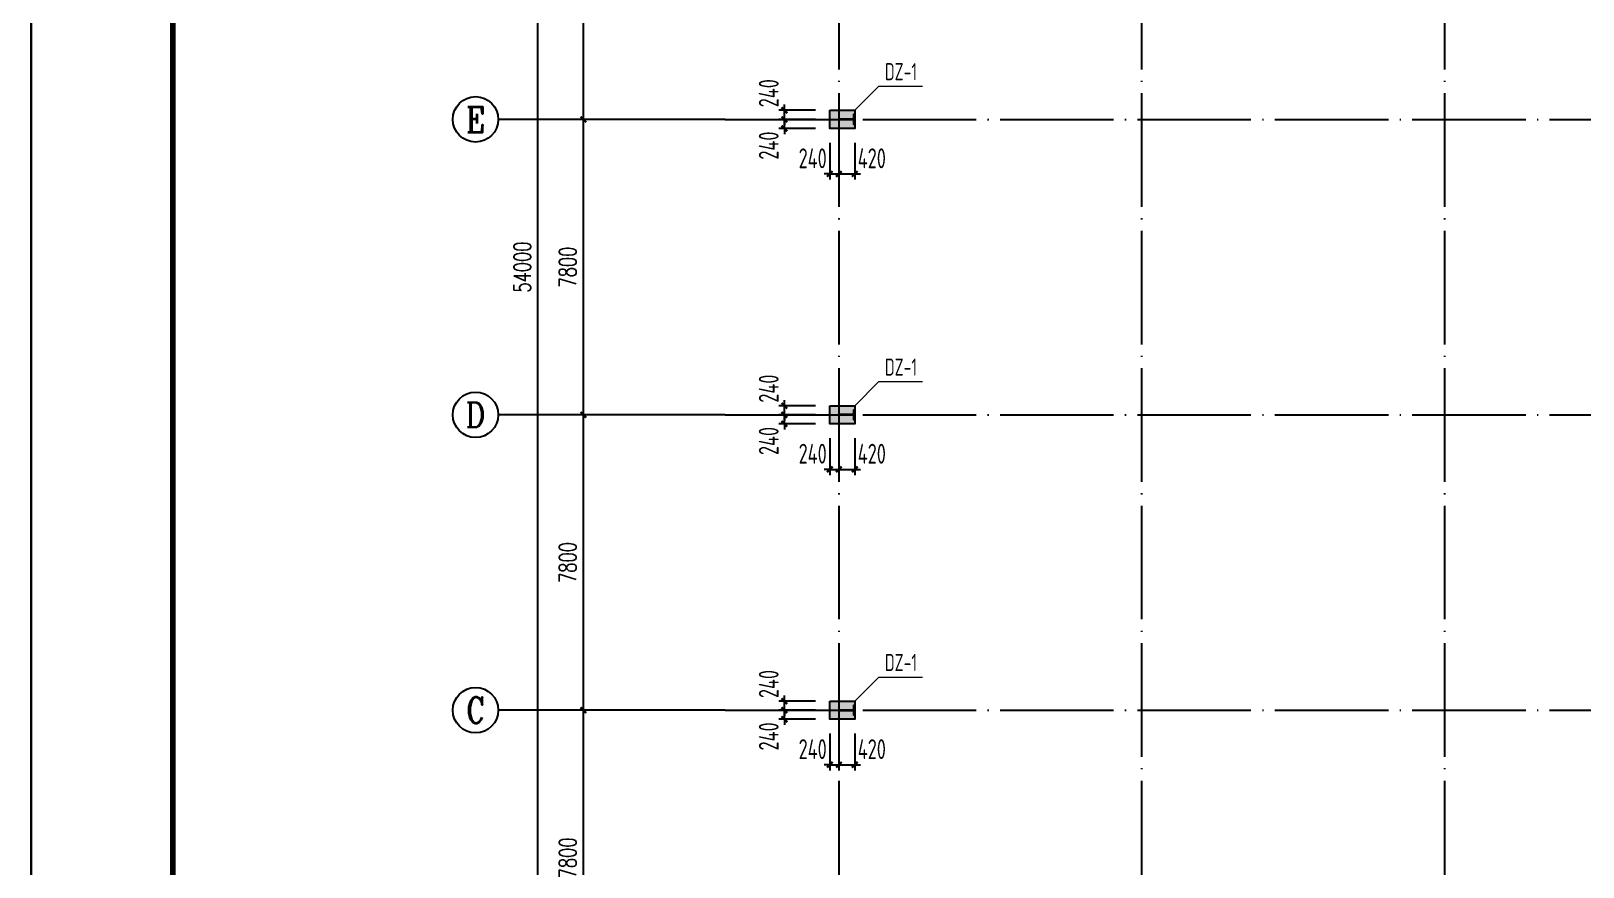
# Model space of a CAD drawing. Header units: millimetres. Extents: x 6950065 to 7140129, y 16284814 to 19754034.
# Drawn here: x 6955997 to 6997003, y 18808468 to 18830538 of the extents above; entities that cross this region are included whole.
import ezdxf
from ezdxf.enums import TextEntityAlignment as Align

# ---------------------------------------------------------------- set-up
doc = ezdxf.new("R2010")
doc.units = ezdxf.units.MM
doc.header["$LTSCALE"] = 1500
doc.header["$MEASUREMENT"] = 0
doc.linetypes.add('DOTE', pattern=[2.42, 2, -0.2, 0.02, -0.2])
doc.layers.get('Defpoints').update_dxf_attribs({"color": 1})
for name, color, linetype in [('AXIS_TEXT', 7, 'Continuous'), ('COLU', 253, 'Continuous'), ('COLU_DIM', 3, 'Continuous'), ('COLU_HATCH', 251, 'Continuous'), ('COLUMN', 2, 'Continuous'), ('C型钢', 6, 'Continuous'), ('DIM_ELEV', 3, 'Continuous'), ('DOTE', 250, 'DOTE'), ('TK', 4, 'Continuous')]:
    doc.layers.add(name, color=color, linetype=linetype)
doc.layers.add('COLU_NUM', color=7, linetype='Continuous', lineweight=0)
doc.styles.add('_TCH_AXIS', font='COMPLEX', dxfattribs={"bigfont": 'GBCBIG'})
doc.styles.add('_TCH_DIM_T3', font='SIMPLEX', dxfattribs={"width": 0.705882, "bigfont": 'GBCBIG'})
doc.styles.add('COMPLEX', font='COMPLEX')
doc.styles.add('TSSD_Dimension', font='Tssdeng.shx', dxfattribs={"width": 0.7, "bigfont": 'hztxt.shx'})
doc.styles.add('TSSD_Label', font='Tssdeng.shx', dxfattribs={"width": 0.7, "bigfont": 'hztxt.shx'})
doc.dimstyles.new('_TCH_ARCH&&150', dxfattribs={"dimtxt": 446.25, "dimasz": 150, "dimexe": 375, "dimexo": 450, "dimgap": 189.375, "dimtad": 1, "dimdec": 0, "dimzin": 0, "dimdsep": 46, "dimtxsty": '_TCH_DIM_T3', "dimblk": 'ARCHTICK', "dimcen": 0.09, "dimclrt": 7, "dimazin": 2, "dimtfac": 1, "dimtdec": 0, "dimtix": 1, "dimtmove": 2, "dimatfit": 3, "dimfxl": 0, "dimtolj": 1, "dimtzin": 0, "dimarcsym": 0})
doc.dimstyles.new('TSSD_150_150', dxfattribs={"dimtxt": 525, "dimasz": 150, "dimexe": 150, "dimexo": 375, "dimgap": 150, "dimtad": 1, "dimdec": 0, "dimzin": 0, "dimdsep": 46, "dimtxsty": 'TSSD_Dimension', "dimblk": 'ARCHTICK', "dimcen": 0, "dimdle": 150, "dimclrt": 7, "dimadec": 0, "dimazin": 0, "dimtfac": 1, "dimtdec": 0, "dimtix": 1, "dimtmove": 2, "dimatfit": 3, "dimfxl": 0, "dimtolj": 1, "dimtzin": 0, "dimarcsym": 0})

# ---------------------------------------------------------------- blocks, each defined once
blk = doc.blocks.new('A$C3ACC4A1C')
at = {"layer": 'COLUMN'}
h = blk.add_hatch(color=256, dxfattribs=at)
h.paths.add_polyline_path([(125, 400), (0, 400), (0, 388), (120, 388), (120, 200), (125, 200)])
h.paths.add_polyline_path([(250, 400), (125, 400), (125, 200), (130, 200), (130, 388), (250, 388)])
h.paths.add_polyline_path([(250, 12), (130, 12), (130, 200), (125, 200), (125, 0), (250, 0)])
h.paths.add_polyline_path([(125, 200), (120, 200), (120, 12), (0, 12), (0, 0), (125, 0)])
blk.add_lwpolyline([(0, 0), (0, 12), (120, 12), (120, 388), (0, 388), (0, 400), (250, 400), (250, 388), (130, 388), (130, 12), (250, 12), (250, 0)], close=True, dxfattribs=at)
blk = doc.blocks.new('_ArchTick')
at = {"color": 0, "linetype": 'ByBlock', "const_width": 0.4}
blk.add_lwpolyline([(-0.5, -0.5), (0.5, 0.5)], dxfattribs=at)
blk = doc.blocks.new('*D631')
at = {"layer": 'COLU_DIM', "color": 0, "lineweight": -2}
for p, q in [((6977102, 18811991), (6977102, 18811016)), ((6977342, 18811991), (6977342, 18811016)), ((6977102, 18811166), (6976952, 18811166)), ((6977102, 18811166), (6977342, 18811166)), ((6977342, 18811166), (6977492, 18811166))]:
    blk.add_line(p, q, dxfattribs=at)
at = {"layer": 'Defpoints', "color": 0}
for p in [(6977102, 18812366), (6977342, 18812366), (6977342, 18811166)]:
    blk.add_point(p, dxfattribs=at)
at = {"layer": 'COLU_DIM', "color": 0, "lineweight": -2, "xscale": 150, "yscale": 150, "zscale": 150}
blk.add_blockref('_ArchTick', (6977102, 18811166), dxfattribs=at)
at = {"layer": 'COLU_DIM', "color": 0, "lineweight": -2, "xscale": 150, "yscale": 150, "zscale": 150, "rotation": 180}
blk.add_blockref('_ArchTick', (6977342, 18811166), dxfattribs=at)
at = {"layer": 'COLU_DIM', "color": 7, "insert": (6976650, 18811578), "char_height": 525, "attachment_point": 5, "style": 'TSSD_Dimension'}
blk.add_mtext('\\A1;240', dxfattribs=at)
blk = doc.blocks.new('*D632')
at = {"layer": 'COLU_DIM', "color": 0, "lineweight": -2}
for p, q in [((6976727, 18812846), (6975752, 18812846)), ((6975902, 18812846), (6975902, 18812996)), ((6975902, 18812606), (6975902, 18812846)), ((6976727, 18812606), (6975752, 18812606)), ((6975902, 18812606), (6975902, 18812456))]:
    blk.add_line(p, q, dxfattribs=at)
at = {"layer": 'Defpoints', "color": 0}
for p in [(6975902, 18812846), (6977102, 18812846), (6977102, 18812606)]:
    blk.add_point(p, dxfattribs=at)
at = {"layer": 'COLU_DIM', "color": 0, "lineweight": -2, "xscale": 150, "yscale": 150, "zscale": 150}
for p, rotation in [((6975902, 18812846), 270), ((6975902, 18812606), 90)]:
    blk.add_blockref('_ArchTick', p, dxfattribs=dict(at, rotation=rotation))
at = {"layer": 'COLU_DIM', "color": 7, "insert": (6975489, 18813297), "char_height": 525, "attachment_point": 5, "rotation": 90, "style": 'TSSD_Dimension'}
blk.add_mtext('\\A1;240', dxfattribs=at)
blk = doc.blocks.new('*D633')
at = {"layer": 'COLU_DIM', "color": 0, "lineweight": -2}
for p, q in [((6975902, 18812606), (6975902, 18812756)), ((6976727, 18812606), (6975752, 18812606)), ((6976727, 18812366), (6975752, 18812366)), ((6975902, 18812366), (6975902, 18812606)), ((6975902, 18812366), (6975902, 18812216))]:
    blk.add_line(p, q, dxfattribs=at)
at = {"layer": 'Defpoints', "color": 0}
for p in [(6975902, 18812606), (6977102, 18812606), (6977102, 18812366)]:
    blk.add_point(p, dxfattribs=at)
at = {"layer": 'COLU_DIM', "color": 0, "lineweight": -2, "xscale": 150, "yscale": 150, "zscale": 150}
for p, rotation in [((6975902, 18812606), 270), ((6975902, 18812366), 90)]:
    blk.add_blockref('_ArchTick', p, dxfattribs=dict(at, rotation=rotation))
at = {"layer": 'COLU_DIM', "color": 7, "insert": (6975489, 18811914), "char_height": 525, "attachment_point": 5, "rotation": 90, "style": 'TSSD_Dimension'}
blk.add_mtext('\\A1;240', dxfattribs=at)
blk = doc.blocks.new('*D634')
at = {"layer": 'COLU_DIM', "color": 0, "lineweight": -2}
for p, q in [((6977342, 18811991), (6977342, 18811016)), ((6977762, 18811991), (6977762, 18811016)), ((6977192, 18811166), (6977912, 18811166))]:
    blk.add_line(p, q, dxfattribs=at)
at = {"layer": 'Defpoints', "color": 0}
for p in [(6977342, 18812366), (6977762, 18812366), (6977762, 18811166)]:
    blk.add_point(p, dxfattribs=at)
at = {"layer": 'COLU_DIM', "color": 0, "lineweight": -2, "xscale": 150, "yscale": 150, "zscale": 150, "rotation": 180}
blk.add_blockref('_ArchTick', (6977342, 18811166), dxfattribs=at)
at = {"layer": 'COLU_DIM', "color": 0, "lineweight": -2, "xscale": 150, "yscale": 150, "zscale": 150}
blk.add_blockref('_ArchTick', (6977762, 18811166), dxfattribs=at)
at = {"layer": 'COLU_DIM', "color": 7, "insert": (6978213, 18811578), "char_height": 525, "attachment_point": 5, "style": 'TSSD_Dimension'}
blk.add_mtext('\\A1;420', dxfattribs=at)
blk = doc.blocks.new('*D647')
at = {"layer": 'COLU_DIM', "color": 0, "lineweight": -2}
for p, q in [((6977102, 18819791), (6977102, 18818816)), ((6977342, 18819791), (6977342, 18818816)), ((6977102, 18818966), (6976952, 18818966)), ((6977102, 18818966), (6977342, 18818966)), ((6977342, 18818966), (6977492, 18818966))]:
    blk.add_line(p, q, dxfattribs=at)
at = {"layer": 'Defpoints', "color": 0}
for p in [(6977102, 18820166), (6977342, 18820166), (6977342, 18818966)]:
    blk.add_point(p, dxfattribs=at)
at = {"layer": 'COLU_DIM', "color": 0, "lineweight": -2, "xscale": 150, "yscale": 150, "zscale": 150}
blk.add_blockref('_ArchTick', (6977102, 18818966), dxfattribs=at)
at = {"layer": 'COLU_DIM', "color": 0, "lineweight": -2, "xscale": 150, "yscale": 150, "zscale": 150, "rotation": 180}
blk.add_blockref('_ArchTick', (6977342, 18818966), dxfattribs=at)
at = {"layer": 'COLU_DIM', "color": 7, "insert": (6976650, 18819378), "char_height": 525, "attachment_point": 5, "style": 'TSSD_Dimension'}
blk.add_mtext('\\A1;240', dxfattribs=at)
blk = doc.blocks.new('*D648')
at = {"layer": 'COLU_DIM', "color": 0, "lineweight": -2}
for p, q in [((6976727, 18820646), (6975752, 18820646)), ((6975902, 18820646), (6975902, 18820796)), ((6975902, 18820406), (6975902, 18820646)), ((6976727, 18820406), (6975752, 18820406)), ((6975902, 18820406), (6975902, 18820256))]:
    blk.add_line(p, q, dxfattribs=at)
at = {"layer": 'Defpoints', "color": 0}
for p in [(6975902, 18820646), (6977102, 18820646), (6977102, 18820406)]:
    blk.add_point(p, dxfattribs=at)
at = {"layer": 'COLU_DIM', "color": 0, "lineweight": -2, "xscale": 150, "yscale": 150, "zscale": 150}
for p, rotation in [((6975902, 18820646), 270), ((6975902, 18820406), 90)]:
    blk.add_blockref('_ArchTick', p, dxfattribs=dict(at, rotation=rotation))
at = {"layer": 'COLU_DIM', "color": 7, "insert": (6975489, 18821097), "char_height": 525, "attachment_point": 5, "rotation": 90, "style": 'TSSD_Dimension'}
blk.add_mtext('\\A1;240', dxfattribs=at)
blk = doc.blocks.new('*D649')
at = {"layer": 'COLU_DIM', "color": 0, "lineweight": -2}
for p, q in [((6975902, 18820406), (6975902, 18820556)), ((6976727, 18820406), (6975752, 18820406)), ((6976727, 18820166), (6975752, 18820166)), ((6975902, 18820166), (6975902, 18820406)), ((6975902, 18820166), (6975902, 18820016))]:
    blk.add_line(p, q, dxfattribs=at)
at = {"layer": 'Defpoints', "color": 0}
for p in [(6975902, 18820406), (6977102, 18820406), (6977102, 18820166)]:
    blk.add_point(p, dxfattribs=at)
at = {"layer": 'COLU_DIM', "color": 0, "lineweight": -2, "xscale": 150, "yscale": 150, "zscale": 150}
for p, rotation in [((6975902, 18820406), 270), ((6975902, 18820166), 90)]:
    blk.add_blockref('_ArchTick', p, dxfattribs=dict(at, rotation=rotation))
at = {"layer": 'COLU_DIM', "color": 7, "insert": (6975489, 18819714), "char_height": 525, "attachment_point": 5, "rotation": 90, "style": 'TSSD_Dimension'}
blk.add_mtext('\\A1;240', dxfattribs=at)
blk = doc.blocks.new('*D650')
at = {"layer": 'COLU_DIM', "color": 0, "lineweight": -2}
for p, q in [((6977342, 18819791), (6977342, 18818816)), ((6977762, 18819791), (6977762, 18818816)), ((6977192, 18818966), (6977912, 18818966))]:
    blk.add_line(p, q, dxfattribs=at)
at = {"layer": 'Defpoints', "color": 0}
for p in [(6977342, 18820166), (6977762, 18820166), (6977762, 18818966)]:
    blk.add_point(p, dxfattribs=at)
at = {"layer": 'COLU_DIM', "color": 0, "lineweight": -2, "xscale": 150, "yscale": 150, "zscale": 150, "rotation": 180}
blk.add_blockref('_ArchTick', (6977342, 18818966), dxfattribs=at)
at = {"layer": 'COLU_DIM', "color": 0, "lineweight": -2, "xscale": 150, "yscale": 150, "zscale": 150}
blk.add_blockref('_ArchTick', (6977762, 18818966), dxfattribs=at)
at = {"layer": 'COLU_DIM', "color": 7, "insert": (6978213, 18819378), "char_height": 525, "attachment_point": 5, "style": 'TSSD_Dimension'}
blk.add_mtext('\\A1;420', dxfattribs=at)
blk = doc.blocks.new('*D659')
at = {"layer": 'COLU_DIM', "color": 0, "lineweight": -2}
for p, q in [((6977102, 18827591), (6977102, 18826616)), ((6977342, 18827591), (6977342, 18826616)), ((6977102, 18826766), (6976952, 18826766)), ((6977102, 18826766), (6977342, 18826766)), ((6977342, 18826766), (6977492, 18826766))]:
    blk.add_line(p, q, dxfattribs=at)
at = {"layer": 'Defpoints', "color": 0}
for p in [(6977102, 18827966), (6977342, 18827966), (6977342, 18826766)]:
    blk.add_point(p, dxfattribs=at)
at = {"layer": 'COLU_DIM', "color": 0, "lineweight": -2, "xscale": 150, "yscale": 150, "zscale": 150}
blk.add_blockref('_ArchTick', (6977102, 18826766), dxfattribs=at)
at = {"layer": 'COLU_DIM', "color": 0, "lineweight": -2, "xscale": 150, "yscale": 150, "zscale": 150, "rotation": 180}
blk.add_blockref('_ArchTick', (6977342, 18826766), dxfattribs=at)
at = {"layer": 'COLU_DIM', "color": 7, "insert": (6976650, 18827178), "char_height": 525, "attachment_point": 5, "style": 'TSSD_Dimension'}
blk.add_mtext('\\A1;240', dxfattribs=at)
blk = doc.blocks.new('*D660')
at = {"layer": 'COLU_DIM', "color": 0, "lineweight": -2}
for p, q in [((6976727, 18828446), (6975752, 18828446)), ((6975902, 18828446), (6975902, 18828596)), ((6975902, 18828206), (6975902, 18828446)), ((6976727, 18828206), (6975752, 18828206)), ((6975902, 18828206), (6975902, 18828056))]:
    blk.add_line(p, q, dxfattribs=at)
at = {"layer": 'Defpoints', "color": 0}
for p in [(6975902, 18828446), (6977102, 18828446), (6977102, 18828206)]:
    blk.add_point(p, dxfattribs=at)
at = {"layer": 'COLU_DIM', "color": 0, "lineweight": -2, "xscale": 150, "yscale": 150, "zscale": 150}
for p, rotation in [((6975902, 18828446), 270), ((6975902, 18828206), 90)]:
    blk.add_blockref('_ArchTick', p, dxfattribs=dict(at, rotation=rotation))
at = {"layer": 'COLU_DIM', "color": 7, "insert": (6975489, 18828897), "char_height": 525, "attachment_point": 5, "rotation": 90, "style": 'TSSD_Dimension'}
blk.add_mtext('\\A1;240', dxfattribs=at)
blk = doc.blocks.new('*D661')
at = {"layer": 'COLU_DIM', "color": 0, "lineweight": -2}
for p, q in [((6975902, 18828206), (6975902, 18828356)), ((6976727, 18828206), (6975752, 18828206)), ((6976727, 18827966), (6975752, 18827966)), ((6975902, 18827966), (6975902, 18828206)), ((6975902, 18827966), (6975902, 18827816))]:
    blk.add_line(p, q, dxfattribs=at)
at = {"layer": 'Defpoints', "color": 0}
for p in [(6975902, 18828206), (6977102, 18828206), (6977102, 18827966)]:
    blk.add_point(p, dxfattribs=at)
at = {"layer": 'COLU_DIM', "color": 0, "lineweight": -2, "xscale": 150, "yscale": 150, "zscale": 150}
for p, rotation in [((6975902, 18828206), 270), ((6975902, 18827966), 90)]:
    blk.add_blockref('_ArchTick', p, dxfattribs=dict(at, rotation=rotation))
at = {"layer": 'COLU_DIM', "color": 7, "insert": (6975489, 18827514), "char_height": 525, "attachment_point": 5, "rotation": 90, "style": 'TSSD_Dimension'}
blk.add_mtext('\\A1;240', dxfattribs=at)
blk = doc.blocks.new('*D662')
at = {"layer": 'COLU_DIM', "color": 0, "lineweight": -2}
for p, q in [((6977342, 18827591), (6977342, 18826616)), ((6977762, 18827591), (6977762, 18826616)), ((6977192, 18826766), (6977912, 18826766))]:
    blk.add_line(p, q, dxfattribs=at)
at = {"layer": 'Defpoints', "color": 0}
for p in [(6977342, 18827966), (6977762, 18827966), (6977762, 18826766)]:
    blk.add_point(p, dxfattribs=at)
at = {"layer": 'COLU_DIM', "color": 0, "lineweight": -2, "xscale": 150, "yscale": 150, "zscale": 150, "rotation": 180}
blk.add_blockref('_ArchTick', (6977342, 18826766), dxfattribs=at)
at = {"layer": 'COLU_DIM', "color": 0, "lineweight": -2, "xscale": 150, "yscale": 150, "zscale": 150}
blk.add_blockref('_ArchTick', (6977762, 18826766), dxfattribs=at)
at = {"layer": 'COLU_DIM', "color": 7, "insert": (6978213, 18827178), "char_height": 525, "attachment_point": 5, "style": 'TSSD_Dimension'}
blk.add_mtext('\\A1;420', dxfattribs=at)
blk = doc.blocks.new('GeYuanFrame_03231217', base_point=(20.09, 4.53))
at = {"layer": 'TK'}
blk.add_lwpolyline([(20.09, 4.53), (20.09, 598.53), (861.09, 598.53), (861.09, 4.53)], close=True, dxfattribs=at)
at = {"layer": 'TK', "const_width": 1}
blk.add_lwpolyline([(45.09, 588.53), (851.09, 588.53), (851.09, 14.53), (45.09, 14.53)], close=True, dxfattribs=at)
blk = doc.blocks.new('*D1527')
at = {"layer": 'Defpoints', "color": 0}
for p in [(6970592, 18812606), (6974342, 18812606), (6974342, 18804806)]:
    blk.add_point(p, dxfattribs=at)
at = {"layer": 'DIM_ELEV', "color": 0, "lineweight": -2}
for p, q in [((6973892, 18812606), (6970217, 18812606)), ((6970592, 18804806), (6970592, 18812606)), ((6973892, 18804806), (6970217, 18804806))]:
    blk.add_line(p, q, dxfattribs=at)
at = {"layer": 'DIM_ELEV', "color": 0, "lineweight": -2, "xscale": 150, "yscale": 150, "zscale": 150}
for p, rotation in [((6970592, 18812606), 90), ((6970592, 18804806), 270)]:
    blk.add_blockref('_ArchTick', p, dxfattribs=dict(at, rotation=rotation))
at = {"layer": 'DIM_ELEV', "color": 7, "insert": (6970179, 18808706), "char_height": 446.2, "attachment_point": 5, "rotation": 90, "style": '_TCH_DIM_T3'}
blk.add_mtext('\\A1;7800', dxfattribs=at)
blk = doc.blocks.new('*D1528')
at = {"layer": 'Defpoints', "color": 0}
for p in [(6970592, 18820406), (6974342, 18820406), (6974342, 18812606)]:
    blk.add_point(p, dxfattribs=at)
at = {"layer": 'DIM_ELEV', "color": 0, "lineweight": -2}
for p, q in [((6973892, 18820406), (6970217, 18820406)), ((6970592, 18812606), (6970592, 18820406)), ((6973892, 18812606), (6970217, 18812606))]:
    blk.add_line(p, q, dxfattribs=at)
at = {"layer": 'DIM_ELEV', "color": 0, "lineweight": -2, "xscale": 150, "yscale": 150, "zscale": 150}
for p, rotation in [((6970592, 18820406), 90), ((6970592, 18812606), 270)]:
    blk.add_blockref('_ArchTick', p, dxfattribs=dict(at, rotation=rotation))
at = {"layer": 'DIM_ELEV', "color": 7, "insert": (6970179, 18816506), "char_height": 446.2, "attachment_point": 5, "rotation": 90, "style": '_TCH_DIM_T3'}
blk.add_mtext('\\A1;7800', dxfattribs=at)
blk = doc.blocks.new('*D1529')
at = {"layer": 'Defpoints', "color": 0}
for p in [(6970592, 18828206), (6974342, 18828206), (6974342, 18820406)]:
    blk.add_point(p, dxfattribs=at)
at = {"layer": 'DIM_ELEV', "color": 0, "lineweight": -2}
for p, q in [((6973892, 18828206), (6970217, 18828206)), ((6970592, 18820406), (6970592, 18828206)), ((6973892, 18820406), (6970217, 18820406))]:
    blk.add_line(p, q, dxfattribs=at)
at = {"layer": 'DIM_ELEV', "color": 0, "lineweight": -2, "xscale": 150, "yscale": 150, "zscale": 150}
for p, rotation in [((6970592, 18828206), 90), ((6970592, 18820406), 270)]:
    blk.add_blockref('_ArchTick', p, dxfattribs=dict(at, rotation=rotation))
at = {"layer": 'DIM_ELEV', "color": 7, "insert": (6970179, 18824306), "char_height": 446.2, "attachment_point": 5, "rotation": 90, "style": '_TCH_DIM_T3'}
blk.add_mtext('\\A1;7800', dxfattribs=at)
blk = doc.blocks.new('*D1530')
at = {"layer": 'Defpoints', "color": 0}
for p in [(6970592, 18836006), (6974342, 18836006), (6974342, 18828206)]:
    blk.add_point(p, dxfattribs=at)
at = {"layer": 'DIM_ELEV', "color": 0, "lineweight": -2}
for p, q in [((6973892, 18836006), (6970217, 18836006)), ((6970592, 18828206), (6970592, 18836006)), ((6973892, 18828206), (6970217, 18828206))]:
    blk.add_line(p, q, dxfattribs=at)
at = {"layer": 'DIM_ELEV', "color": 0, "lineweight": -2, "xscale": 150, "yscale": 150, "zscale": 150}
for p, rotation in [((6970592, 18836006), 90), ((6970592, 18828206), 270)]:
    blk.add_blockref('_ArchTick', p, dxfattribs=dict(at, rotation=rotation))
at = {"layer": 'DIM_ELEV', "color": 7, "insert": (6970179, 18832106), "char_height": 446.2, "attachment_point": 5, "rotation": 90, "style": '_TCH_DIM_T3'}
blk.add_mtext('\\A1;7800', dxfattribs=at)
blk = doc.blocks.new('*D1533')
at = {"layer": 'Defpoints', "color": 0}
for p in [(6969392, 18851306), (6974342, 18851306), (6974342, 18797306)]:
    blk.add_point(p, dxfattribs=at)
at = {"layer": 'DIM_ELEV', "color": 0, "lineweight": -2}
for p, q in [((6973892, 18851306), (6969017, 18851306)), ((6969392, 18797306), (6969392, 18851306)), ((6973892, 18797306), (6969017, 18797306))]:
    blk.add_line(p, q, dxfattribs=at)
at = {"layer": 'DIM_ELEV', "color": 0, "lineweight": -2, "xscale": 150, "yscale": 150, "zscale": 150}
for p, rotation in [((6969392, 18851306), 90), ((6969392, 18797306), 270)]:
    blk.add_blockref('_ArchTick', p, dxfattribs=dict(at, rotation=rotation))
at = {"layer": 'DIM_ELEV', "color": 7, "insert": (6968979, 18824306), "char_height": 446.2, "attachment_point": 5, "rotation": 90, "style": '_TCH_DIM_T3'}
blk.add_mtext('\\A1;54000', dxfattribs=at)
blk = doc.blocks.new('_AXISO')
blk.add_circle((0, 0), 0.5)
at = {"layer": 'AXIS_TEXT', "style": 'COMPLEX', "width": 1.041667}
blk.add_attdef('A', text='', height=0.56, dxfattribs=at).set_placement((-0.25, -0.28), (0.25, -0.28), align=Align.FIT)

msp = doc.modelspace()

# ---------------------------------------------------------------- hatches: boundary and pattern name
at = {"layer": 'COLU_HATCH'}
for points in [[(6977101.7, 18828445.8), (6977761.7, 18828445.8), (6977761.7, 18827965.8), (6977101.7, 18827965.8)], [(6977101.7, 18820645.8), (6977761.7, 18820645.8), (6977761.7, 18820165.8), (6977101.7, 18820165.8)], [(6977101.7, 18812845.8), (6977761.7, 18812845.8), (6977761.7, 18812365.8), (6977101.7, 18812365.8)]]:
    msp.add_hatch(color=256, dxfattribs=at).paths.add_polyline_path(points)

# ---------------------------------------------------------------- linework, layer by layer
at = {"layer": 'COLU'}
for points in [[(6977101.7, 18828445.8), (6977761.7, 18828445.8), (6977761.7, 18827965.8), (6977101.7, 18827965.8)], [(6977101.7, 18820645.8), (6977761.7, 18820645.8), (6977761.7, 18820165.8), (6977101.7, 18820165.8)], [(6977101.7, 18812845.8), (6977761.7, 18812845.8), (6977761.7, 18812365.8), (6977101.7, 18812365.8)]]:
    msp.add_lwpolyline(points, close=True, dxfattribs=at)
at = {"layer": 'COLU_NUM'}
for p, q in [((6977761.7, 18828445.8), (6978398.1, 18829082.2)), ((6978398.1, 18829082.2), (6979549.1, 18829082.2)), ((6977761.7, 18820645.8), (6978398.1, 18821282.2)), ((6978398.1, 18821282.2), (6979549.1, 18821282.2)), ((6977761.7, 18812845.8), (6978398.1, 18813482.2)), ((6978398.1, 18813482.2), (6979549.1, 18813482.2))]:
    msp.add_line(p, q, dxfattribs=at)
at = {"layer": 'C型钢', "color": 3}
msp.add_lwpolyline([(6955997, 19754034.2), (6955997, 16284813.9)], dxfattribs=at)
at = {"layer": 'DIM_ELEV'}
for p, q in [((6974341.7, 18828205.8), (6968341.7, 18828205.8)), ((6974341.7, 18820405.8), (6968341.7, 18820405.8)), ((6974341.7, 18812605.8), (6968341.7, 18812605.8))]:
    msp.add_line(p, q, dxfattribs=at)
at = {"layer": 'DOTE', "color": 1}
for p, q in [((6977341.7, 18854305.8), (6977341.7, 18794305.8)), ((6985341.7, 18854305.8), (6985341.7, 18794305.8)), ((6993341.7, 18854305.8), (6993341.7, 18794305.8)), ((6974341.7, 18828205.8), (7030714.6, 18828205.8)), ((6974341.7, 18820405.8), (7030714.6, 18820405.8)), ((6974341.7, 18812605.8), (7030714.6, 18812605.8))]:
    msp.add_line(p, q, dxfattribs=at)

# ---------------------------------------------------------------- block references
at = {"layer": 'COLUMN', "xscale": -1, "rotation": 270}
for p in [(6977341.7, 18828080.8), (6977341.7, 18820280.8), (6977341.7, 18812480.8)]:
    msp.add_blockref('A$C3ACC4A1C', p, dxfattribs=at)
at = {"layer": 'C型钢', "color": 3, "xscale": 150, "yscale": 150, "zscale": 150}
msp.add_blockref('GeYuanFrame_03231217', (6955997, 18781874.4), dxfattribs=at)
at = {"layer": 'DIM_ELEV'}
ref = msp.add_blockref('_AXISO', (6967741.7, 18828205.8), dxfattribs=dict(at, xscale=1200, yscale=1200, zscale=1200))
ref.add_attrib('A', 'E', dxfattribs={"layer": 'AXIS_TEXT', "height": 668.2, "style": '_TCH_AXIS'}).set_placement((6967487.2, 18827871.7), (6967996.3, 18827871.7), align=Align.FIT)
ref = msp.add_blockref('_AXISO', (6967741.7, 18820405.8), dxfattribs=dict(at, xscale=1200, yscale=1200, zscale=1200))
ref.add_attrib('A', 'D', dxfattribs={"layer": 'AXIS_TEXT', "height": 652.9, "style": '_TCH_AXIS'}).set_placement((6967477.5, 18820079.4), (6968006, 18820079.4), align=Align.FIT)
ref = msp.add_blockref('_AXISO', (6967741.7, 18812605.8), dxfattribs=dict(at, xscale=1200, yscale=1200, zscale=1200))
ref.add_attrib('A', 'C', dxfattribs={"layer": 'AXIS_TEXT', "height": 683.5, "style": '_TCH_AXIS'}).set_placement((6967497.6, 18812264), (6967985.9, 18812264), align=Align.FIT)

# ---------------------------------------------------------------- texts
at = {"layer": 'COLU_NUM', "style": 'TSSD_Label', "width": 0.7}
for p in [(6978557.2, 18829241.3), (6978557.2, 18821441.3), (6978557.2, 18813641.3)]:
    msp.add_text('DZ-1', height=450, dxfattribs=at).set_placement(p)

# ---------------------------------------------------------------- dimensions: what is measured, and where the dimension line sits
at = {"layer": 'COLU_DIM'}
for base, p1, p2, picture, middle in [((6975901.7, 18828445.8), (6977101.7, 18828205.8), (6977101.7, 18828445.8), '*D660', (6975489.2, 18828897.5)), ((6975901.7, 18828205.8), (6977101.7, 18827965.8), (6977101.7, 18828205.8), '*D661', (6975489.2, 18827514.2)), ((6975901.7, 18820645.8), (6977101.7, 18820405.8), (6977101.7, 18820645.8), '*D648', (6975489.2, 18821097.5)), ((6975901.7, 18820405.8), (6977101.7, 18820165.8), (6977101.7, 18820405.8), '*D649', (6975489.2, 18819714.2)), ((6975901.7, 18812845.8), (6977101.7, 18812605.8), (6977101.7, 18812845.8), '*D632', (6975489.2, 18813297.5)), ((6975901.7, 18812605.8), (6977101.7, 18812365.8), (6977101.7, 18812605.8), '*D633', (6975489.2, 18811914.2))]:
    dim = msp.add_linear_dim(base=base, p1=p1, p2=p2, angle=270, dimstyle='TSSD_150_150', dxfattribs=at)
    dim.commit()
    dim.dimension.update_dxf_attribs({"geometry": picture, "text_midpoint": middle, "dimtype": 128})
for base, p1, p2, picture, middle in [((6977341.7, 18826765.8), (6977101.7, 18827965.8), (6977341.7, 18827965.8), '*D659', (6976650.1, 18827178.3)), ((6977761.7, 18826765.8), (6977341.7, 18827965.8), (6977761.7, 18827965.8), '*D662', (6978213.4, 18827178.3)), ((6977341.7, 18818965.8), (6977101.7, 18820165.8), (6977341.7, 18820165.8), '*D647', (6976650.1, 18819378.3)), ((6977761.7, 18818965.8), (6977341.7, 18820165.8), (6977761.7, 18820165.8), '*D650', (6978213.4, 18819378.3)), ((6977341.7, 18811165.8), (6977101.7, 18812365.8), (6977341.7, 18812365.8), '*D631', (6976650.1, 18811578.3)), ((6977761.7, 18811165.8), (6977341.7, 18812365.8), (6977761.7, 18812365.8), '*D634', (6978213.4, 18811578.3))]:
    dim = msp.add_linear_dim(base=base, p1=p1, p2=p2, dimstyle='TSSD_150_150', dxfattribs=at)
    dim.commit()
    dim.dimension.update_dxf_attribs({"geometry": picture, "text_midpoint": middle, "dimtype": 128})
at = {"layer": 'DIM_ELEV'}
for p1, p2, distance, picture, middle in [((6974341.7, 18797305.8), (6974341.7, 18851305.8), 4950, '*D1533', (6968979.2, 18824305.8)), ((6974341.7, 18828205.8), (6974341.7, 18836005.8), 3750, '*D1530', (6970179.2, 18832105.8)), ((6974341.7, 18820405.8), (6974341.7, 18828205.8), 3750, '*D1529', (6970179.2, 18824305.8)), ((6974341.7, 18812605.8), (6974341.7, 18820405.8), 3750, '*D1528', (6970179.2, 18816505.8)), ((6974341.7, 18804805.8), (6974341.7, 18812605.8), 3750, '*D1527', (6970179.2, 18808705.8))]:
    dim = msp.add_aligned_dim(p1=p1, p2=p2, distance=distance, dimstyle='_TCH_ARCH&&150', dxfattribs=at)
    dim.commit()
    dim.dimension.update_dxf_attribs({"geometry": picture, "text_midpoint": middle})

doc.saveas('drawing.dxf')
